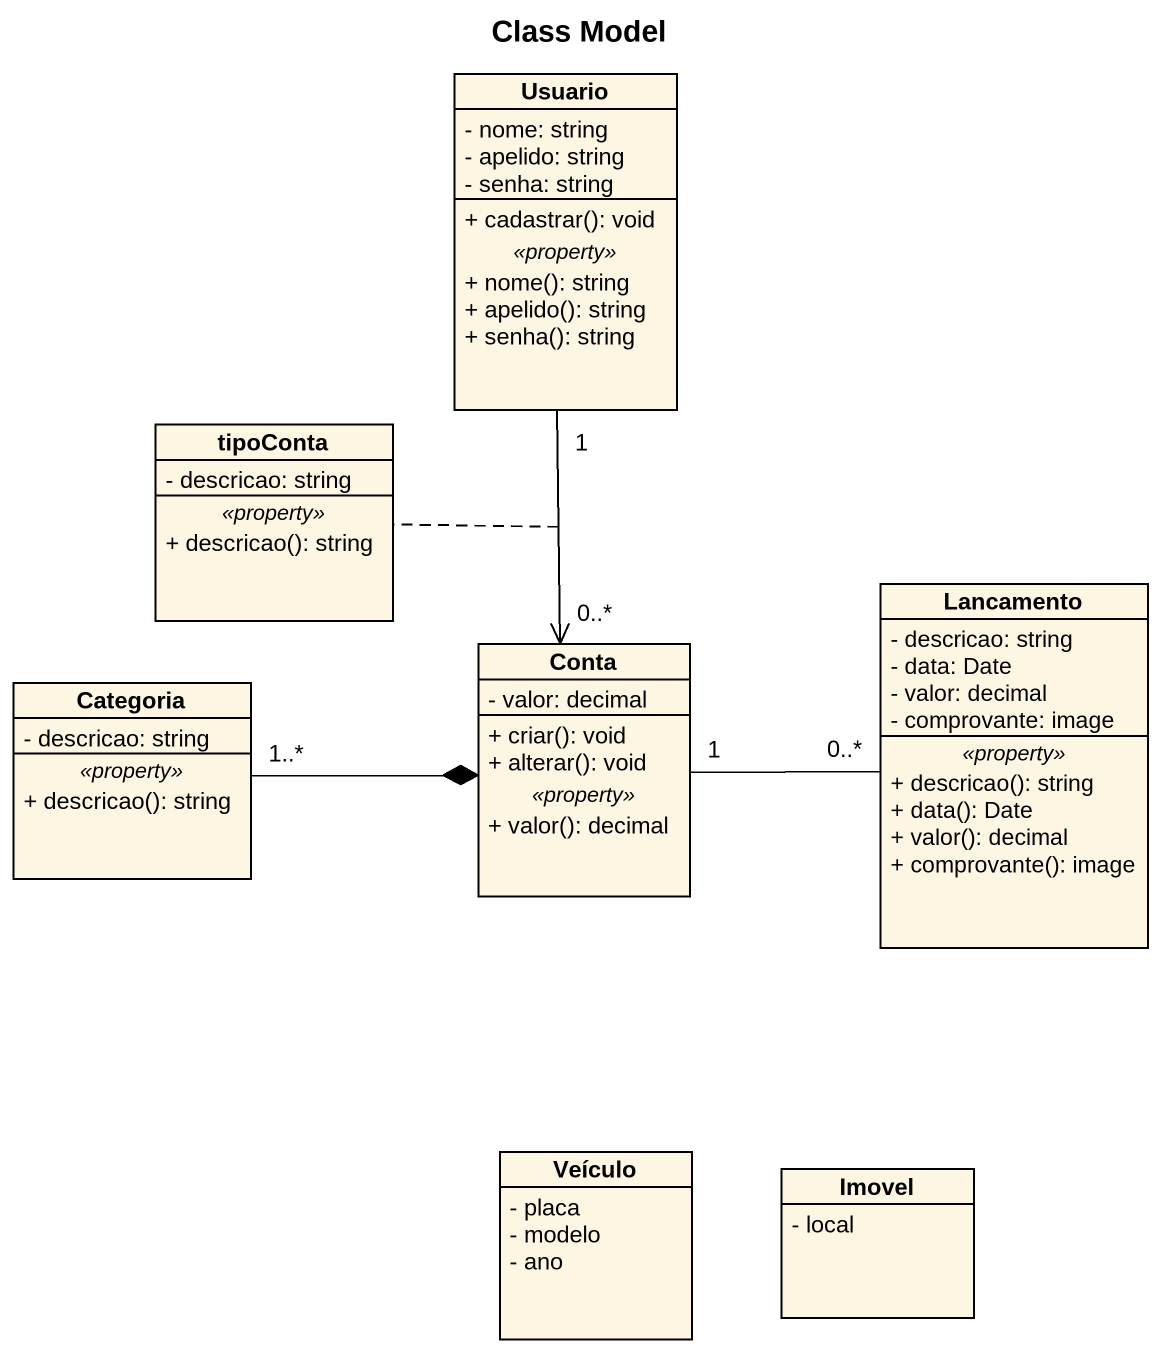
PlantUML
@startuml
title Class Model
hide circle
hide empty members
skinparam classAttributeIconSize 0
class Usuario {
  - nome: string
  - apelido: string
  - senha: string
  --
  + cadastrar(): void
  .. <<property>> ..
  + nome(): string
  + apelido(): string
  + senha(): string
}
class tipoConta {
  - descricao: string
  .. <<property>> ..
  + descricao(): string
}
class Lancamento {
  - descricao: string
  - data: Date
  - valor: decimal
  - comprovante: image
  .. <<property>> ..
  + descricao(): string
  + data(): Date
  + valor(): decimal
  + comprovante(): image
}
class Categoria {
  - descricao: string
  .. <<property>> ..
  + descricao(): string
}
class Conta {
  - valor: decimal
  --
  + criar(): void
  + alterar(): void
  .. <<property>> ..
  + valor(): decimal
}
class Veículo {
  - placa
  - modelo
  - ano
}
class Imovel {
  - local
}
Categoria "1..*" -right-* Conta
Conta "0..*" <-up- "1" Usuario
(Conta, Usuario) .. tipoConta
Conta "1" -right- "0..*" Lancamento
@enduml
